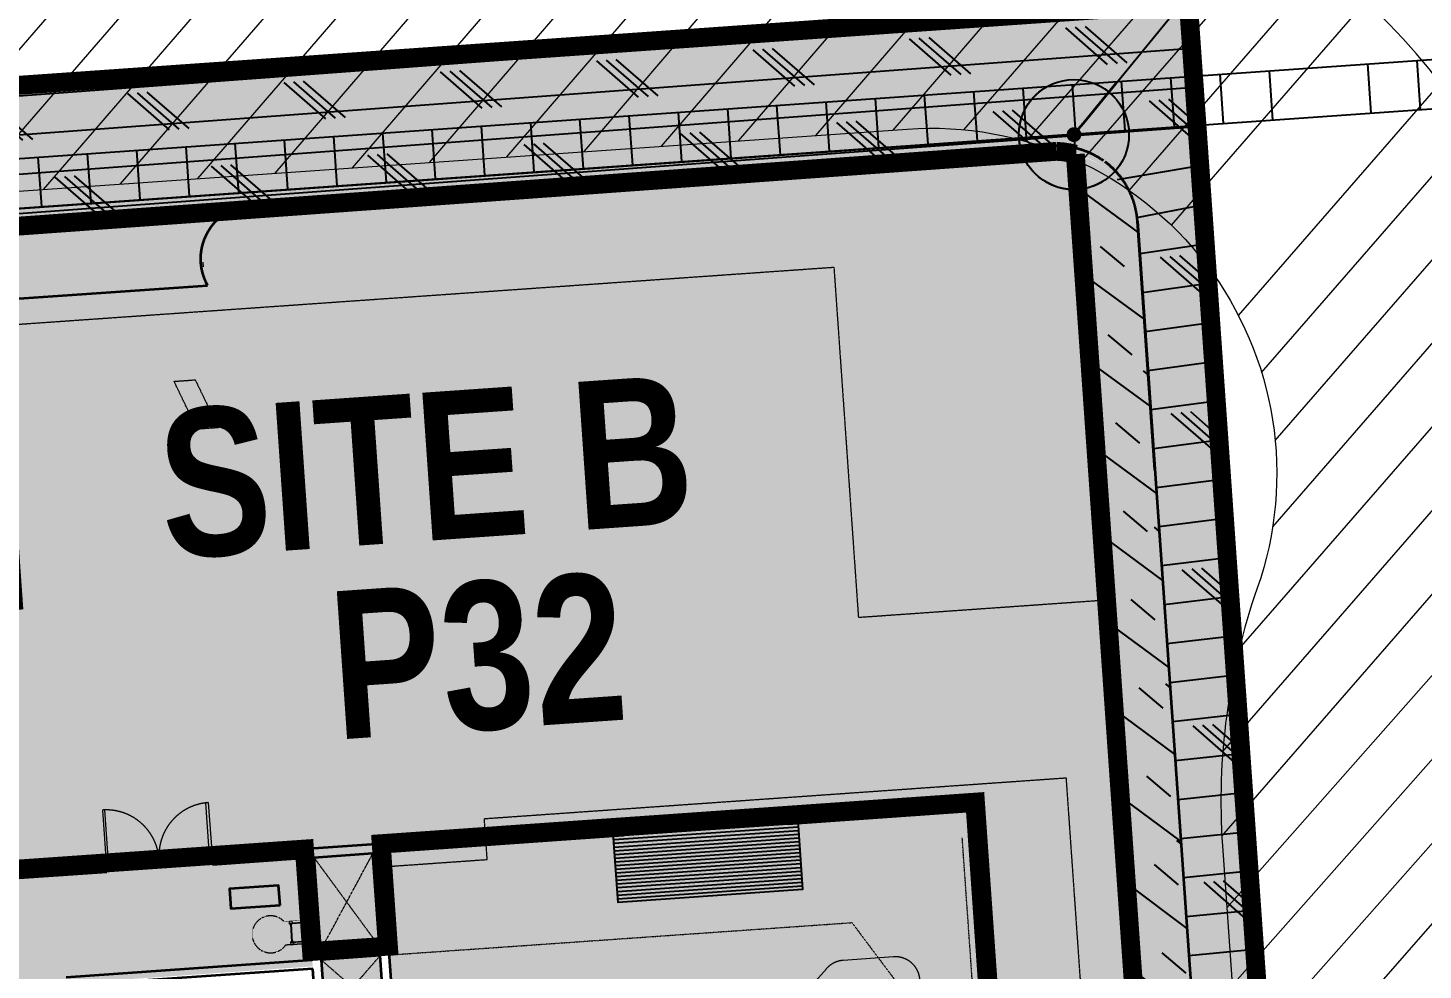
# Model space of a CAD drawing. Header units: millimetres. Extents: x 306 to 836129804, y -168137 to 818603917.
# Drawn here: x 834591682 to 834619946, y 818041644 to 818060734 of the extents above; entities that cross this region are included whole.
import ezdxf
from ezdxf import colors
from ezdxf.entities.mleader import LeaderData, LeaderLine
from ezdxf.math import Vec2, Vec3
from ezdxf.xclip import XClip

# ---------------------------------------------------------------- set-up
doc = ezdxf.new("R2010")
doc.units = ezdxf.units.MM
doc.header["$LTSCALE"] = 3
doc.header["$XCLIPFRAME"] = 0
for name, pattern in [('ACAD_ISO03W100', [30, 12, -18]), ('B0701', [2.34375, 1.5625, -0.78125]), ('B0703', [4.6875, 3.125, -1.5625]), ('Dash 1_100', [2.25, 1.25, -1]), ('Dash 1_16_', [3.175, 1.5875, -1.5875]), ('Dash2', [6, 3, -3]), ('DIVIDE', [1.25, 0.5, -0.25, 0, -0.25, 0, -0.25])]:
    doc.linetypes.add(name, pattern=pattern)
doc.layers.get('Defpoints').update_dxf_attribs({"color": 32})
for name, color, linetype in [('_ANCILIARY', 40, 'Continuous'), ('_ANCILIARY HATCH', 1, 'Continuous'), ('_base', 251, 'Continuous'), ('_DEV LINE', 96, 'DIVIDE'), ('_P32', 251, 'Continuous'), ('_SUBLEASE', 241, 'Continuous'), ('_SUBLEASE LINE', 10, 'DIVIDE'), ('UAJ-90.0BOUN', 251, 'Continuous'), ('UAJ-90.5LAND', 251, 'Continuous')]:
    doc.layers.add(name, color=color, linetype=linetype)
for name, color, linetype, lineweight in [('A-DETL', 251, 'Continuous', 13), ('A-DETL-THIN', 251, 'Continuous', 13), ('A-DOOR', 251, 'Continuous', 5), ('A-FLOR', 251, 'Continuous', 13), ('A-GENM', 251, 'Continuous', 5), ('Eva-New', 1, 'ACAD_ISO03W100', 18), ('Hatch (CARR)', 252, 'Continuous', 35), ('Hatch (LTC&CB)', 252, 'Continuous', 35), ('UAJ-00ANNO-t', 7, 'Continuous', 5), ('UAJ-08META', 251, 'Continuous', 9), ('UAJ-21EXWA', 251, 'Continuous', 35), ('UAJ-21EXWA-z', 251, 'B0703', 9), ('UAJ-22INWA-h', 251, 'Continuous', 9), ('UAJ-23FLOR-y', 251, 'B0701', 9)]:
    doc.layers.add(name, color=color, linetype=linetype, lineweight=lineweight)
doc.layers.get('UAJ-90.5LAND').off()
doc.styles.add('_BOLD', font='arialbd.ttf', dxfattribs={"width": 0.8})
doc.styles.get("Standard").update_dxf_attribs({"font": 'tahoma.ttf'})

# ---------------------------------------------------------------- blocks, each defined once
blk = doc.blocks.new('_Dot')
at = {"color": 0, "linetype": 'ByBlock', "lineweight": -2}
blk.add_line((-0.5, 0), (-1, 0), dxfattribs=at)
at = {"color": 0, "linetype": 'ByBlock', "const_width": 0.5}
blk.add_lwpolyline([(-0.25, 0, 1), (0.25, 0, 1)], format="xyb", close=True, dxfattribs=at)
blk = doc.blocks.new('UNS_LionweldKennedyFlooringLtd_PrmnntlyFixVrtclLddrSym_Ladder - Ladders -19247906-Plan_L000')
at = {"layer": 'A-GENM'}
for p, q in [((-240, 26), (-200, 26)), ((-240, 26), (-240, -25)), ((-200, 26), (-196, 26)), ((-200, 26), (-200, -25)), ((-190, 26), (-195, 26)), ((-195, 26), (-195, -374)), ((-190, 26), (-195, 26)), ((-195, 26), (-195, -374)), ((180, 10), (-180, 10)), ((195, 26), (190, 26)), ((195, 26), (190, 26)), ((195, -374), (195, 26)), ((195, -374), (195, 26)), ((195, 26), (200, 26)), ((200, 26), (240, 26)), ((200, 26), (200, -25)), ((240, 26), (240, -25)), ((-200, -25), (-240, -25)), ((-195, -25), (-200, -25)), ((-190, -379), (-190, -25)), ((-190, -379), (-190, -25)), ((-180, -10), (180, -10)), ((190, -25), (190, -379)), ((190, -25), (190, -379)), ((200, -25), (195, -25)), ((240, -25), (200, -25)), ((-195, -374), (-240, -374)), ((-240, -374), (-240, -379)), ((-195, -374), (-240, -374)), ((-240, -374), (-240, -379)), ((240, -374), (195, -374)), ((240, -374), (195, -374)), ((240, -379), (240, -374)), ((240, -379), (240, -374))]:
    blk.add_line(p, q, dxfattribs=at)
at = {"layer": 'A-GENM', "lineweight": 25}
for p, q in [((-190, -25), (-190, 26)), ((-180, 26), (-190, 26)), ((-180, 26), (-180, -25)), ((180, -25), (180, 26)), ((190, 26), (180, 26)), ((190, 26), (190, -25)), ((-180, -25), (-190, -25)), ((190, -25), (180, -25))]:
    blk.add_line(p, q, dxfattribs=at)
blk = doc.blocks.new('SITE SLAB EDGE')
at = {"layer": 'UAJ-21EXWA'}
for p, q in [((1798, 5240), (10185, 5240)), ((10185, 5240), (10159, 5303))]:
    blk.add_line(p, q, dxfattribs=at)
for points in [[(10159, 5303), (10159, 5306), (10158, 5308), (10157, 5310), (10156, 5312), (10155, 5314), (10155, 5316), (10154, 5318), (10153, 5320), (10152, 5322), (10151, 5324), (10151, 5326), (10150, 5328), (10149, 5330), (10148, 5332), (10148, 5334), (10147, 5336), (10146, 5339), (10145, 5341), (10145, 5343), (10144, 5345), (10143, 5347), (10142, 5349), (10142, 5351), (10141, 5353), (10140, 5355), (10140, 5357), (10139, 5359), (10138, 5361), (10137, 5364), (10137, 5366), (10136, 5368), (10135, 5370), (10135, 5372), (10134, 5374), (10133, 5376), (10133, 5378), (10132, 5380), (10131, 5382), (10131, 5385), (10130, 5387), (10129, 5389), (10129, 5391), (10128, 5393), (10128, 5395), (10127, 5397), (10126, 5399), (10126, 5401), (10125, 5404), (10124, 5406), (10124, 5408), (10123, 5410), (10123, 5412), (10122, 5414), (10121, 5416), (10121, 5418), (10120, 5420), (10120, 5423), (10119, 5425), (10118, 5427), (10118, 5429), (10117, 5431), (10117, 5433), (10116, 5435), (10116, 5437), (10115, 5440), (10115, 5442), (10114, 5444), (10114, 5446), (10113, 5448), (10112, 5450), (10112, 5452), (10111, 5455), (10111, 5457), (10110, 5459), (10110, 5461), (10109, 5463), (10109, 5465), (10108, 5467), (10108, 5470), (10107, 5472), (10107, 5474), (10107, 5476), (10106, 5478), (10106, 5480), (10105, 5482), (10105, 5485), (10104, 5487), (10104, 5489), (10103, 5491), (10103, 5493), (10102, 5495), (10102, 5497), (10102, 5500), (10101, 5502), (10101, 5504), (10100, 5506), (10100, 5508), (10100, 5510), (10099, 5513), (10099, 5515), (10098, 5517), (10098, 5519), (10098, 5521), (10097, 5523), (10097, 5526), (10097, 5528), (10096, 5530), (10096, 5532), (10095, 5534), (10095, 5536), (10095, 5539), (10094, 5541), (10094, 5543), (10094, 5545), (10093, 5547), (10093, 5549), (10093, 5552), (10092, 5554), (10092, 5556), (10092, 5558), (10092, 5560), (10091, 5562), (10091, 5565), (10091, 5567), (10090, 5569), (10090, 5571), (10090, 5573), (10090, 5575), (10089, 5578), (10089, 5580), (10089, 5582), (10088, 5584), (10088, 5586), (10088, 5589), (10088, 5591), (10088, 5593), (10087, 5595), (10087, 5597), (10087, 5599), (10087, 5602), (10086, 5604), (10086, 5606), (10086, 5608), (10086, 5610), (10086, 5613), (10085, 5615), (10085, 5617), (10085, 5619), (10085, 5621), (10085, 5623), (10085, 5626), (10084, 5628), (10084, 5630), (10084, 5632), (10084, 5634), (10084, 5637), (10084, 5639), (10083, 5641), (10083, 5643), (10083, 5645), (10083, 5648), (10083, 5650), (10083, 5652), (10083, 5654), (10083, 5656), (10082, 5659), (10082, 5661), (10082, 5663), (10082, 5665), (10082, 5667), (10082, 5669), (10082, 5672), (10082, 5674), (10082, 5676), (10082, 5678), (10082, 5680), (10082, 5683), (10082, 5685), (10082, 5687), (10082, 5689), (10081, 5691), (10081, 5694), (10081, 5696), (10081, 5698), (10081, 5700), (10081, 5702), (10081, 5705), (10081, 5707), (10081, 5709), (10081, 5711), (10081, 5713), (10081, 5715), (10081, 5718), (10081, 5720), (10081, 5722), (10081, 5724), (10081, 5726), (10082, 5729), (10082, 5731), (10082, 5733), (10082, 5735), (10082, 5737), (10082, 5740), (10082, 5742), (10082, 5744), (10082, 5746), (10082, 5748), (10082, 5751), (10082, 5753), (10082, 5755), (10082, 5757), (10083, 5759), (10083, 5761), (10083, 5764), (10083, 5766), (10083, 5768), (10083, 5770), (10083, 5772), (10083, 5775), (10084, 5777), (10084, 5779), (10084, 5781), (10084, 5783), (10084, 5786), (10084, 5788), (10084, 5790), (10085, 5792), (10085, 5794), (10085, 5796), (10085, 5799), (10085, 5801), (10085, 5803), (10086, 5805), (10086, 5807), (10086, 5810), (10086, 5812), (10086, 5814), (10087, 5816), (10087, 5818), (10087, 5820), (10087, 5823), (10088, 5825), (10088, 5827), (10088, 5829), (10088, 5831), (10089, 5834), (10089, 5836), (10089, 5838), (10089, 5840), (10090, 5842), (10090, 5844), (10090, 5847), (10090, 5849), (10091, 5851), (10091, 5853), (10091, 5855), (10092, 5858), (10092, 5860), (10092, 5862), (10093, 5864), (10093, 5866), (10093, 5868), (10094, 5871), (10094, 5873), (10094, 5875), (10095, 5877), (10095, 5879), (10095, 5881), (10096, 5884), (10096, 5886), (10096, 5888), (10097, 5890), (10097, 5892), (10097, 5894), (10098, 5897), (10098, 5899), (10099, 5901), (10099, 5903), (10099, 5905), (10100, 5907), (10100, 5910), (10101, 5912), (10101, 5914), (10101, 5916), (10102, 5918), (10102, 5920), (10103, 5922), (10103, 5925), (10104, 5927), (10104, 5929), (10104, 5931), (10105, 5933), (10105, 5935), (10106, 5937), (10106, 5940), (10107, 5942), (10107, 5944), (10108, 5946), (10108, 5948), (10109, 5950), (10109, 5953), (10110, 5955), (10110, 5957), (10111, 5959), (10111, 5961), (10112, 5963), (10112, 5965), (10113, 5967), (10113, 5970), (10114, 5972), (10114, 5974), (10115, 5976), (10115, 5978), (10116, 5980), (10116, 5982), (10117, 5985), (10118, 5987), (10118, 5989), (10119, 5991), (10119, 5993), (10120, 5995), (10120, 5997), (10121, 5999), (10122, 6002), (10122, 6004), (10123, 6006), (10123, 6008), (10124, 6010), (10125, 6012), (10125, 6014), (10126, 6016), (10127, 6018), (10127, 6021), (10128, 6023), (10128, 6025), (10129, 6027), (10130, 6029), (10130, 6031), (10131, 6033), (10132, 6035), (10132, 6037), (10133, 6040), (10134, 6042), (10134, 6044), (10135, 6046), (10136, 6048), (10136, 6050), (10137, 6052), (10138, 6054), (10138, 6056), (10139, 6058), (10140, 6060), (10141, 6063), (10141, 6065), (10142, 6067), (10143, 6069), (10144, 6071), (10144, 6073), (10145, 6075), (10146, 6077), (10146, 6079), (10147, 6081), (10148, 6083), (10149, 6085), (10150, 6087), (10150, 6090), (10151, 6092), (10152, 6094), (10153, 6096), (10153, 6098), (10154, 6100), (10155, 6102), (10156, 6104), (10157, 6106), (10157, 6108), (10158, 6110), (10159, 6112), (10160, 6114), (10161, 6116), (10161, 6118), (10162, 6120), (10163, 6122), (10164, 6125), (10165, 6127), (10166, 6129), (10167, 6131), (10167, 6133), (10168, 6135), (10169, 6137), (10170, 6139), (10171, 6141), (10172, 6143), (10173, 6145), (10173, 6147), (10174, 6149), (10175, 6151), (10176, 6153), (10177, 6155), (10178, 6157), (10179, 6159), (10180, 6161), (10181, 6163), (10182, 6165), (10183, 6167), (10183, 6169), (10184, 6171), (10185, 6173), (10186, 6175), (10187, 6177), (10188, 6179), (10189, 6181), (10190, 6183), (10191, 6185), (10192, 6187), (10193, 6189), (10194, 6191), (10195, 6193), (10196, 6195), (10197, 6197), (10198, 6199), (10199, 6201), (10200, 6203), (10201, 6205), (10202, 6207), (10203, 6209), (10204, 6211), (10205, 6213), (10206, 6215), (10207, 6217), (10208, 6219), (10209, 6221), (10210, 6223), (10211, 6225), (10212, 6227), (10213, 6229), (10214, 6231), (10215, 6233), (10216, 6235), (10217, 6236), (10219, 6238), (10220, 6240), (10221, 6242), (10222, 6244), (10223, 6246), (10224, 6248), (10225, 6250), (10226, 6252), (10227, 6254), (10228, 6256), (10229, 6258), (10231, 6260), (10232, 6262), (10233, 6264), (10234, 6265), (10235, 6267), (10236, 6269), (10237, 6271), (10238, 6273), (10240, 6275), (10241, 6277), (10242, 6279), (10243, 6281), (10244, 6283), (10245, 6285), (10247, 6286), (10248, 6288), (10249, 6290), (10250, 6292), (10251, 6294), (10252, 6296), (10254, 6298), (10255, 6300), (10256, 6302), (10257, 6303), (10258, 6305), (10260, 6307), (10261, 6309), (10262, 6311), (10263, 6313), (10264, 6315), (10266, 6317), (10267, 6318), (10268, 6320), (10269, 6322), (10271, 6324), (10272, 6326), (10273, 6328), (10274, 6330), (10276, 6331), (10277, 6333), (10278, 6335), (10279, 6337), (10281, 6339), (10282, 6341), (10283, 6342), (10285, 6344), (10286, 6346), (10287, 6348), (10288, 6350), (10290, 6352), (10291, 6353), (10292, 6355), (10294, 6357), (10295, 6359), (10296, 6361), (10298, 6363), (10299, 6364), (10300, 6366), (10302, 6368), (10303, 6370), (10304, 6372), (10306, 6373), (10307, 6375), (10308, 6377), (10310, 6379), (10311, 6380), (10312, 6382), (10314, 6384), (10315, 6386), (10316, 6388), (10318, 6389), (10319, 6391), (10320, 6393), (10322, 6395), (10323, 6396), (10325, 6398), (10326, 6400), (10327, 6402), (10329, 6403), (10330, 6405), (10332, 6407), (10333, 6409), (10334, 6410), (10336, 6412), (10337, 6414), (10339, 6416), (10340, 6417), (10342, 6419), (10343, 6421), (10344, 6423), (10346, 6424), (10347, 6426), (10349, 6428), (10350, 6429), (10352, 6431), (10353, 6433), (10355, 6435), (10356, 6436), (10358, 6438), (10359, 6440), (10361, 6441), (10362, 6443), (10364, 6445), (10365, 6446), (10367, 6448), (10368, 6450), (10369, 6452), (10371, 6453), (10373, 6455), (10374, 6457), (10376, 6458), (10377, 6460), (10379, 6462), (10380, 6463), (10382, 6465), (10383, 6467), (10385, 6468), (10386, 6470), (10388, 6472), (10389, 6473), (10391, 6475), (10392, 6476), (10394, 6478), (10395, 6480), (10397, 6481), (10399, 6483), (10400, 6485), (10402, 6486), (10403, 6488), (10405, 6489), (10406, 6491), (10408, 6493), (10410, 6494), (10411, 6496), (10413, 6498), (10414, 6499), (10416, 6501), (10418, 6502), (10419, 6504), (10421, 6506), (10422, 6507), (10424, 6509), (10426, 6510), (10427, 6512), (10429, 6513), (10430, 6515), (10432, 6517), (10434, 6518), (10435, 6520), (10437, 6521), (10439, 6523), (10440, 6524), (10442, 6526), (10444, 6527), (10445, 6529), (10447, 6531), (10449, 6532), (10450, 6534), (10452, 6535), (10454, 6537), (10455, 6538), (10457, 6540), (10459, 6541), (10460, 6543), (10462, 6544), (10464, 6546), (10465, 6547), (10467, 6549), (10469, 6550), (10470, 6552), (10472, 6553), (10474, 6555), (10476, 6556), (10477, 6558), (10479, 6559), (10481, 6561), (10482, 6562), (10484, 6564), (10486, 6565), (10488, 6567), (10489, 6568), (10491, 6570), (10493, 6571), (10495, 6573), (10496, 6574), (10498, 6576), (10500, 6577), (10502, 6578), (10503, 6580), (10505, 6581), (10507, 6583), (10509, 6584), (10510, 6586), (10512, 6587), (10514, 6589), (10516, 6590), (10517, 6591), (10519, 6593), (10521, 6594), (10523, 6596), (10525, 6597), (10526, 6598), (10528, 6600), (10530, 6601), (10532, 6603), (10534, 6604), (10535, 6605), (10537, 6607), (10539, 6608), (10541, 6610), (10543, 6611), (10544, 6612), (10546, 6614), (10548, 6615), (10550, 6616), (10552, 6618), (10554, 6619), (10555, 6621), (10557, 6622), (10559, 6623), (10561, 6625), (10563, 6626), (10565, 6627), (10567, 6629), (10568, 6630), (10570, 6631), (10572, 6633), (10574, 6634), (10576, 6635), (10578, 6637), (10580, 6638), (10581, 6639), (10583, 6640), (10585, 6642), (10587, 6643), (10589, 6644), (10591, 6646), (10593, 6647), (10595, 6648), (10597, 6649), (10598, 6651), (10600, 6652), (10602, 6653), (10604, 6655), (10606, 6656), (10608, 6657), (10610, 6658), (10612, 6660), (10614, 6661), (10616, 6662), (10618, 6663), (10619, 6665), (10621, 6666), (10623, 6667), (10625, 6668), (10627, 6670), (10629, 6671), (10631, 6672), (10633, 6673), (10635, 6674), (10637, 6676), (10639, 6677), (10641, 6678), (10643, 6679), (10645, 6680), (10647, 6682), (10649, 6683), (10651, 6684), (10653, 6685), (10655, 6686), (10657, 6688), (10658, 6689), (10660, 6690), (10662, 6691), (10664, 6692), (10666, 6693), (10668, 6695), (10670, 6696), (10672, 6697), (10674, 6698), (10676, 6699), (10678, 6700), (10680, 6701), (10682, 6703), (10684, 6704), (10686, 6705), (10688, 6706), (10690, 6707), (10692, 6708), (10694, 6709), (10696, 6710), (10698, 6711), (10700, 6713), (10702, 6714), (10705, 6715), (10707, 6716), (10709, 6717), (10711, 6718), (10713, 6719), (10715, 6720), (10717, 6721), (10719, 6722), (10721, 6723), (10723, 6724), (10725, 6725), (10727, 6727), (10729, 6728), (10731, 6729), (10733, 6730), (10735, 6731), (10737, 6732), (10739, 6733), (10741, 6734), (10743, 6735), (10745, 6736), (10748, 6737), (10750, 6738), (10752, 6739), (10754, 6740), (10756, 6741), (10758, 6742), (10760, 6743), (10762, 6744), (10764, 6745), (10766, 6746), (10768, 6747), (10770, 6748), (10773, 6749), (10775, 6750), (10777, 6751), (10779, 6752), (10781, 6753), (10783, 6754), (10785, 6755), (10787, 6756), (10789, 6756), (10792, 6757), (10794, 6758), (10796, 6759), (10798, 6760), (10800, 6761), (10802, 6762), (10804, 6763), (10806, 6764), (10808, 6765), (10811, 6766), (10813, 6767), (10815, 6767), (10817, 6768), (10819, 6769), (10821, 6770), (10823, 6771), (10826, 6772), (10828, 6773), (10830, 6774), (10832, 6775), (10834, 6775), (10836, 6776), (10838, 6777), (10841, 6778), (10843, 6779), (10845, 6780), (10847, 6781), (10849, 6781), (10851, 6782), (10854, 6783), (10856, 6784), (10858, 6785), (10860, 6785), (10862, 6786), (10864, 6787), (10867, 6788), (10869, 6789), (10871, 6790), (10873, 6790), (10875, 6791), (10877, 6792), (10880, 6793), (10882, 6793), (10884, 6794), (10886, 6795), (10888, 6796), (10891, 6797), (10893, 6797), (10895, 6798), (10897, 6799), (10899, 6800), (10902, 6800), (10904, 6801), (10906, 6802), (10908, 6803), (10910, 6803), (10913, 6804), (10915, 6805), (10917, 6805), (10919, 6806), (10921, 6807), (10924, 6808), (10926, 6808), (10928, 6809), (10930, 6810), (10932, 6810), (10935, 6811), (10937, 6812), (10939, 6812), (10941, 6813), (10944, 6814), (10946, 6814), (10948, 6815), (10950, 6816), (10952, 6816), (10955, 6817), (10957, 6818), (10959, 6818), (10961, 6819), (10964, 6820), (10966, 6820), (10968, 6821), (10970, 6822), (10973, 6822), (10975, 6823), (10977, 6823), (10979, 6824), (10982, 6825), (10984, 6825), (10986, 6826), (10988, 6826), (10991, 6827), (10993, 6828), (10995, 6828), (10997, 6829), (11000, 6829), (11002, 6830), (11004, 6831), (11006, 6831), (11009, 6832), (11011, 6832), (11013, 6833), (11015, 6833), (11018, 6834), (11020, 6834), (11022, 6835), (11024, 6835), (11027, 6836), (11029, 6837), (11031, 6837), (11034, 6838), (11036, 6838), (11038, 6839), (11040, 6839), (11043, 6840), (11045, 6840), (11047, 6841), (11049, 6841), (11052, 6842), (11054, 6842), (11056, 6843), (11059, 6843), (11061, 6843), (11063, 6844), (11065, 6844), (11068, 6845), (11070, 6845), (11072, 6846), (11075, 6846), (11077, 6847), (11079, 6847), (11081, 6847), (11084, 6848), (11086, 6848), (11088, 6849), (11091, 6849), (11093, 6850), (11095, 6850), (11098, 6850), (11100, 6851), (11102, 6851), (11104, 6852), (11107, 6852), (11109, 6852), (11111, 6853), (11114, 6853), (11116, 6854), (11118, 6854), (11121, 6854), (11123, 6855), (11125, 6855), (11127, 6855), (11130, 6856), (11132, 6856), (11134, 6856), (11137, 6857), (11139, 6857), (11141, 6857), (11144, 6858), (11146, 6858), (11148, 6858), (11151, 6859), (11153, 6859), (11155, 6859), (11158, 6860), (11160, 6860), (11162, 6860), (11164, 6860), (11167, 6861), (11169, 6861), (11171, 6861), (11174, 6861), (11176, 6862), (11178, 6862), (11181, 6862), (11183, 6863), (11185, 6863), (11188, 6863), (11190, 6863), (11192, 6864), (11195, 6864), (11197, 6864), (11199, 6864), (11202, 6864), (11204, 6865), (11206, 6865), (11209, 6865), (11211, 6865), (11213, 6865), (11216, 6866), (11218, 6866), (11220, 6866), (11223, 6866), (11225, 6866), (11227, 6867), (11230, 6867), (11232, 6867), (11234, 6867), (11237, 6867), (11239, 6867), (11241, 6868), (11244, 6868), (11246, 6868), (11248, 6868), (11251, 6868), (11253, 6868), (11255, 6868), (11258, 6869), (11260, 6869), (11262, 6869), (11265, 6869), (11267, 6869), (11269, 6869), (11272, 6869), (11274, 6869), (11276, 6869), (11279, 6869), (11281, 6870), (11283, 6870), (11286, 6870), (11288, 6870), (11290, 6870), (11293, 6870), (11295, 6870), (11297, 6870), (11300, 6870), (11302, 6870), (11304, 6870), (11307, 6870), (11309, 6870), (11311, 6870), (11314, 6870), (11316, 6870), (11318, 6870), (11321, 6870), (11323, 6870), (11325, 6870), (11328, 6870)], [(10097, 5890), (10097, 5893), (10098, 5896), (10098, 5899), (10099, 5902), (10099, 5906), (10100, 5909), (10101, 5912), (10101, 5915), (10102, 5918), (10102, 5921), (10103, 5925), (10104, 5928), (10104, 5931), (10105, 5934), (10106, 5937), (10106, 5940), (10107, 5944), (10108, 5947), (10109, 5950), (10109, 5953), (10110, 5956), (10111, 5959), (10111, 5962), (10112, 5966), (10113, 5969), (10114, 5972), (10115, 5975), (10115, 5978), (10116, 5981), (10117, 5984), (10118, 5988), (10119, 5991), (10119, 5994), (10120, 5997), (10121, 6000), (10122, 6003), (10123, 6006), (10124, 6009), (10125, 6012), (10126, 6016), (10127, 6019), (10127, 6022), (10128, 6025), (10129, 6028), (10130, 6031), (10131, 6034), (10132, 6037), (10133, 6040), (10134, 6043), (10135, 6046), (10136, 6050), (10137, 6053), (10138, 6056), (10139, 6059), (10140, 6062), (10141, 6065), (10142, 6068), (10144, 6071), (10145, 6074), (10146, 6077), (10147, 6080), (10148, 6083), (10149, 6086), (10150, 6089), (10151, 6092), (10152, 6095), (10154, 6098), (10155, 6101), (10156, 6104), (10157, 6107), (10158, 6110), (10160, 6114), (10161, 6117), (10162, 6120), (10163, 6123), (10164, 6126), (10166, 6129), (10167, 6132), (10168, 6135), (10169, 6138), (10171, 6141), (10172, 6143), (10173, 6146), (10175, 6149), (10176, 6152), (10177, 6155), (10179, 6158), (10180, 6161), (10181, 6164), (10183, 6167), (10184, 6170), (10185, 6173), (10187, 6176), (10188, 6179), (10190, 6182), (10191, 6185), (10192, 6188), (10194, 6191), (10195, 6194), (10197, 6197), (10198, 6200), (10200, 6202), (10201, 6205), (10203, 6208), (10204, 6211), (10206, 6214), (10207, 6217), (10209, 6220), (10210, 6223), (10212, 6226), (10213, 6228), (10215, 6231), (10216, 6234), (10218, 6237), (10219, 6240), (10221, 6243), (10223, 6246), (10224, 6249), (10226, 6251), (10227, 6254), (10229, 6257), (10231, 6260), (10232, 6263), (10234, 6266), (10236, 6268), (10237, 6271), (10239, 6274), (10241, 6277), (10242, 6280), (10244, 6282), (10246, 6285), (10247, 6288), (10249, 6291), (10251, 6294), (10253, 6296), (10254, 6299), (10256, 6302), (10258, 6305), (10260, 6307), (10261, 6310), (10263, 6313), (10265, 6316), (10267, 6318), (10269, 6321), (10270, 6324), (10272, 6327), (10274, 6329), (10276, 6332), (10278, 6335), (10280, 6337), (10282, 6340), (10283, 6343), (10285, 6345), (10287, 6348), (10289, 6351), (10291, 6353), (10293, 6356), (10295, 6359), (10297, 6361), (10299, 6364), (10301, 6367), (10303, 6369), (10305, 6372), (10307, 6375), (10309, 6377), (10311, 6380), (10313, 6383), (10315, 6385), (10317, 6388), (10319, 6390), (10321, 6393), (10323, 6396), (10325, 6398), (10327, 6401), (10329, 6403), (10331, 6406), (10333, 6408), (10335, 6411), (10337, 6414), (10339, 6416), (10341, 6419), (10343, 6421), (10345, 6424), (10348, 6426), (10350, 6429), (10352, 6431), (10354, 6434), (10356, 6436), (10358, 6439), (10361, 6441), (10363, 6444), (10365, 6446), (10367, 6449), (10369, 6451), (10371, 6454), (10374, 6456), (10376, 6459), (10378, 6461), (10380, 6464), (10383, 6466), (10385, 6468), (10387, 6471), (10389, 6473), (10392, 6476), (10394, 6478), (10396, 6480), (10399, 6483), (10401, 6485), (10403, 6488), (10405, 6490), (10408, 6492), (10410, 6495), (10412, 6497), (10415, 6499), (10417, 6502), (10419, 6504), (10422, 6507), (10424, 6509), (10427, 6511), (10429, 6513), (10431, 6516), (10434, 6518), (10436, 6520), (10439, 6523), (10441, 6525), (10443, 6527), (10446, 6530), (10448, 6532), (10451, 6534), (10453, 6536), (10456, 6539), (10458, 6541), (10461, 6543), (10463, 6545), (10465, 6548), (10468, 6550), (10470, 6552), (10473, 6554), (10475, 6556), (10478, 6559), (10480, 6561), (10483, 6563), (10486, 6565), (10488, 6567), (10491, 6569), (10493, 6572), (10496, 6574), (10498, 6576), (10501, 6578), (10503, 6580), (10506, 6582), (10509, 6584), (10511, 6586), (10514, 6589), (10516, 6591), (10519, 6593), (10522, 6595), (10524, 6597), (10527, 6599), (10530, 6601), (10532, 6603), (10535, 6605), (10538, 6607), (10540, 6609), (10543, 6611), (10546, 6613), (10548, 6615), (10551, 6617), (10554, 6619), (10556, 6621), (10559, 6623), (10562, 6625), (10564, 6627), (10567, 6629), (10570, 6631), (10573, 6633), (10575, 6635), (10578, 6637), (10581, 6639), (10584, 6641), (10586, 6643), (10589, 6644), (10592, 6646), (10595, 6648), (10598, 6650), (10600, 6652), (10603, 6654), (10606, 6656), (10609, 6658), (10612, 6659), (10614, 6661), (10617, 6663), (10620, 6665), (10623, 6667), (10626, 6669), (10629, 6670), (10631, 6672), (10634, 6674), (10637, 6676), (10640, 6678), (10643, 6679), (10646, 6681), (10649, 6683), (10651, 6685), (10654, 6686), (10657, 6688), (10660, 6690), (10663, 6691), (10666, 6693), (10669, 6695), (10672, 6697), (10675, 6698), (10678, 6700), (10681, 6702), (10684, 6703), (10687, 6705), (10689, 6707), (10692, 6708), (10695, 6710), (10698, 6711), (10701, 6713), (10704, 6715), (10707, 6716), (10710, 6718), (10713, 6719), (10716, 6721), (10719, 6723), (10722, 6724), (10725, 6726), (10728, 6727), (10731, 6729), (10734, 6730), (10737, 6732), (10740, 6733), (10743, 6735), (10746, 6736), (10749, 6738), (10753, 6739), (10756, 6741), (10759, 6742), (10762, 6744), (10765, 6745), (10768, 6747), (10771, 6748), (10774, 6749), (10777, 6751), (10780, 6752), (10783, 6754), (10786, 6755), (10789, 6756), (10793, 6758), (10796, 6759), (10799, 6761), (10802, 6762), (10805, 6763), (10808, 6765), (10811, 6766), (10814, 6767), (10817, 6769), (10821, 6770), (10824, 6771), (10827, 6772), (10830, 6774), (10833, 6775), (10836, 6776), (10840, 6778), (10843, 6779), (10846, 6780), (10849, 6781), (10852, 6783), (10855, 6784), (10859, 6785), (10862, 6786), (10865, 6787), (10868, 6789), (10871, 6790), (10875, 6791), (10878, 6792), (10881, 6793), (10884, 6794), (10887, 6795), (10891, 6797), (10894, 6798), (10897, 6799), (10900, 6800), (10903, 6801), (10907, 6802), (10910, 6803), (10913, 6804), (10916, 6805), (10920, 6806), (10923, 6807), (10926, 6808), (10929, 6809), (10933, 6811), (10936, 6812), (10939, 6813), (10942, 6814), (10946, 6814), (10949, 6815), (10952, 6816), (10956, 6817), (10959, 6818), (10962, 6819), (10965, 6820), (10969, 6821), (10972, 6822), (10975, 6823), (10979, 6824), (10982, 6825), (10985, 6826), (10989, 6827), (10992, 6827), (10995, 6828), (10998, 6829), (11002, 6830), (11005, 6831), (11008, 6832), (11012, 6832), (11015, 6833), (11018, 6834), (11022, 6835), (11025, 6836), (11028, 6836), (11032, 6837), (11035, 6838), (11038, 6839), (11042, 6839), (11045, 6840), (11048, 6841), (11052, 6842), (11055, 6842), (11058, 6843), (11062, 6844), (11065, 6844), (11069, 6845), (11072, 6846), (11075, 6846), (11079, 6847), (11082, 6848), (11085, 6848), (11089, 6849), (11092, 6849), (11095, 6850), (11099, 6851), (11102, 6851), (11106, 6852), (11109, 6852), (11112, 6853), (11116, 6853), (11119, 6854), (11123, 6855), (11126, 6855), (11129, 6856), (11133, 6856), (11136, 6857), (11139, 6857), (11143, 6858), (11146, 6858), (11150, 6858), (11153, 6859), (11156, 6859), (11160, 6860), (11163, 6860), (11167, 6861), (11170, 6861), (11174, 6861), (11177, 6862), (11180, 6862), (11184, 6863), (11187, 6863), (11191, 6863), (11194, 6864), (11197, 6864), (11201, 6864), (11204, 6865), (11208, 6865), (11211, 6865), (11214, 6866), (11218, 6866), (11221, 6866), (11225, 6866), (11228, 6867), (11232, 6867), (11235, 6867), (11238, 6867), (11242, 6868), (11245, 6868), (11249, 6868), (11252, 6868), (11256, 6868), (11259, 6869), (11262, 6869), (11266, 6869), (11269, 6869), (11273, 6869), (11276, 6869), (11280, 6870), (11283, 6870), (11286, 6870), (11290, 6870), (11293, 6870), (11297, 6870), (11300, 6870), (11304, 6870), (11307, 6870), (11311, 6870), (11314, 6870), (11317, 6870), (11321, 6870), (11324, 6870), (11328, 6870)], [(12504, 6870), (12373, 6870), (12242, 6870), (12112, 6870), (11981, 6870), (11850, 6870), (11720, 6870), (11589, 6870), (11458, 6870), (11328, 6870)], [(29067, 5220), (29067, -64654)]]:
    blk.add_lwpolyline(points, dxfattribs=at)
for points in [[(11505, 6870), (27417, 6870, -0.172648), (28460, 6499)], [(29067, 172), (29067, 5220, 0.21772), (28497, 6468)]]:
    blk.add_lwpolyline(points, format="xyb", dxfattribs=at)
blk = doc.blocks.new('3A35X-MAGP-P-LD-00-0')
at = {"layer": '_base', "ltscale": 0.5}
for p, q in [((834580919, 818057341, 0), (834625072, 818060443, 0)), ((834503975, 818050933, 0), (834625141, 818059445, 0))]:
    blk.add_line(p, q, dxfattribs=at)
at = {"layer": '_base', "ltscale": 0.5, "elevation": 0}
for points in [[(834618820, 818060004), (834618890, 818059006)], [(834619817, 818060074), (834619887, 818059076)], [(834613832, 818059653), (834613902, 818058656)], [(834614830, 818059723), (834614900, 818058726)], [(834615827, 818059794), (834615897, 818058796)], [(834616825, 818059864), (834616895, 818058866)], [(834609842, 818059373), (834609912, 818058375)], [(834610840, 818059443), (834610909, 818058446)], [(834611837, 818059513), (834611907, 818058516)], [(834612835, 818059583), (834612904, 818058586)], [(834605852, 818059093), (834605922, 818058095)], [(834606849, 818059163), (834606919, 818058165)], [(834607847, 818059233), (834607917, 818058235)], [(834608844, 818059303), (834608914, 818058305)], [(834601862, 818058812), (834601931, 818057815)], [(834602859, 818058882), (834602929, 818057885)], [(834603857, 818058953), (834603927, 818057955)], [(834604854, 818059023), (834604924, 818058025)], [(834597872, 818058532), (834597941, 818057535)], [(834598869, 818058602), (834598939, 818057605)], [(834599867, 818058672), (834599936, 818057675)], [(834600864, 818058742), (834600934, 818057745)], [(834593881, 818058252), (834593951, 818057254)], [(834594879, 818058322), (834594949, 818057324)], [(834595876, 818058392), (834595946, 818057394)], [(834596874, 818058462), (834596944, 818057464)], [(834591886, 818058112), (834591956, 818057114)], [(834592884, 818058182), (834592954, 818057184)]]:
    blk.add_lwpolyline(points, dxfattribs=at)
blk = doc.blocks.new('coordination')
at = {"layer": 'Defpoints'}
blk.add_circle((835146691, 818008509), 1115, dxfattribs=at)
ml = blk.add_multileader_mtext('Standard', dxfattribs=at)
ml.set_content('834612.872\\P818058.572', color=256)
ml.set_leader_properties()
ml.set_arrow_properties(name='DOT')
ml.build(insert=Vec2(0, 0))
ml.multileader.update_dxf_attribs({"text_right_attachment_type": 6, "dogleg_length": 0.36, "arrow_head_size": 300, "scale": 100})
ctx = ml.context
ctx.base_point, ctx.scale, ctx.char_height, ctx.arrow_head_size, ctx.landing_gap_size, ctx.plane_origin = Vec3(835151888, 818012923, 0), 100, 400, 300, 200, Vec3(835162638, 818012184, 0)
ctx.right_attachment = 6
notes = []
notes.append((ctx, [(1, (1, 1, 0), (835150306, 818012923, 0), (1, 0), 1582, [(0, [(835146691, 818008509, 0)], 0, [])])]))
ctx.mtext.insert, ctx.mtext.flow_direction = Vec3(835152088, 818013127, 0), 5
for ctx, leaders in notes:
    for number, flags, end, landing, length, lines in leaders:
        leader = LeaderData()
        leader.index, (leader.has_last_leader_line, leader.has_dogleg_vector, leader.attachment_direction) = number, flags
        leader.last_leader_point, leader.dogleg_vector, leader.dogleg_length = Vec3(end), Vec3(landing), length
        for number, points, colour, breaks in lines:
            line = LeaderLine()
            line.index, line.vertices, line.color, line.breaks = number, Vec3.list(points), colors.encode_raw_color(colour), breaks
            leader.lines.append(line)
        ctx.leaders.append(leader)
blk = doc.blocks.new('p32 uns')
at = {"layer": 'UAJ-22INWA-h'}
h = blk.add_hatch(dxfattribs=at)
h.set_pattern_fill('ANSI31', color=256, scale=20, angle=4)
h.set_pattern_definition([(49, (1103434.01, -220011.18), (-47.9240583, 41.6597483), [])])
h.paths.add_polyline_path([(475220, -266859), (480112, -266517), (480124, -266696), (475233, -267038)])
at = {"layer": '_P32'}
for p, q in [((479919, -266627), (483655, -266366)), ((479924, -266702), (483661, -266440)), ((479929, -266777), (483666, -266515)), ((483462, -266463), (483449, -266283)), ((479935, -266851), (483671, -266590)), ((479940, -266926), (483676, -266665)), ((479945, -267001), (483682, -266740)), ((479950, -267076), (483687, -266815)), ((479956, -267151), (483692, -266889)), ((479961, -267225), (483697, -266964)), ((479966, -267300), (483702, -267039)), ((479971, -267375), (483708, -267114)), ((479976, -267450), (483713, -267189)), ((479982, -267525), (483718, -267263)), ((479987, -267600), (483723, -267338)), ((479992, -267674), (483729, -267413)), ((479997, -267749), (483734, -267488)), ((480003, -267824), (483739, -267563)), ((480008, -267899), (483744, -267638)), ((480013, -267974), (483750, -267712))]:
    blk.add_line(p, q, dxfattribs=at)
blk.add_lwpolyline([(479914, -266552), (483650, -266291), (483755, -267787), (480018, -268048)], close=True, dxfattribs=at)
at = {"layer": 'A-DETL', "linetype": 'Dash 1_16_'}
for p, q in [((487594, -275371), (486990, -266737)), ((475378, -269113), (475269, -267557)), ((475378, -269113), (484755, -268458)), ((484755, -268458), (486132, -270294))]:
    blk.add_line(p, q, dxfattribs=at)
at = {"layer": 'A-DETL', "linetype": 'Dash 1_100', "lineweight": 18}
for p, q in [((473245, -268436), (473764, -268399)), ((473798, -268878), (473279, -268914))]:
    blk.add_line(p, q, dxfattribs=at)
blk.add_arc((472979, -268695), 375, 44.0015, 324.9067, dxfattribs=at)
at = {"layer": 'A-DETL-THIN'}
for p, q in [((485598, -269150), (484579, -269222)), ((484237, -269392), (484023, -269638))]:
    blk.add_line(p, q, dxfattribs=at)
for centre, start, end in [((484614, -269721), 94, 139), ((485633, -269649), 4, 94)]:
    blk.add_arc(centre, 500, start, end, dxfattribs=at)
at = {"layer": 'A-DOOR'}
for points in [[(469647, -267249), (469697, -267245), (469622, -266173), (469572, -266176)], [(471792, -267099), (471742, -267102), (471667, -266030), (471717, -266026)]]:
    blk.add_lwpolyline(points, close=True, dxfattribs=at)
for centre, start, end in [((469647, -267249), 4.0001, 94), ((471792, -267099), 94, 183.9999)]:
    blk.add_arc(centre, 1075, start, end, dxfattribs=at)
at = {"layer": 'A-FLOR', "lineweight": 5}
blk.add_line((473822, -269393), (473893, -270420), dxfattribs=at)
at = {"layer": 'UAJ-21EXWA'}
for p, q in [((483449, -266283), (487078, -266030)), ((487090, -266209), (483462, -266463)), ((487257, -266017), (487078, -266030)), ((487090, -266209), (488605, -287870)), ((488785, -287857), (487257, -266017)), ((475220, -266859), (471792, -267099)), ((473856, -267135), (475053, -267051)), ((475186, -268946), (475053, -267051)), ((475220, -266859), (475462, -270310)), ((469647, -267249), (466073, -267498)), ((469659, -267428), (469647, -267249)), ((471804, -267278), (471792, -267099)), ((471804, -267278), (473677, -267147)), ((473821, -269212), (473677, -267147)), ((473856, -267135), (473989, -269030)), ((466134, -267675), (469659, -267428)), ((473989, -269030), (475186, -268946)), ((468838, -269561), (473821, -269212)), ((475198, -269126), (474001, -269210)), ((474001, -269210), (474085, -270407)), ((475282, -270323), (475198, -269126)), ((473834, -269392), (468925, -269735)), ((473905, -270419), (473834, -269392))]:
    blk.add_line(p, q, dxfattribs=at)
for points in [[(475220, -266859), (480112, -266517), (480124, -266696), (475233, -267038)], [(473170, -268105), (473142, -267706), (472145, -267776), (472173, -268175)]]:
    blk.add_lwpolyline(points, close=True, dxfattribs=at)
at = {"layer": 'UAJ-21EXWA-z'}
for points in [[(460999, -260684), (462209, -260599), (463050, -256672), (484390, -255178), (484886, -262272), (489864, -261922), (492873, -304949), (488433, -315295), (462896, -317081), (460776, -286763), (462017, -283228), (460872, -266851), (461293, -264883), (460999, -260684)], [(471023, -257491), (471452, -257461), (471920, -258431), (471490, -258461), (471023, -257491)], [(474600, -310530), (467837, -308669), (467338, -308704), (467129, -305718), (466624, -305753), (463992, -268115), (465294, -268024), (466073, -267498), (475220, -266859), (475253, -267327), (477367, -267179), (477309, -266351), (489092, -265524), (491575, -301025)]]:
    blk.add_lwpolyline(points, dxfattribs=at)
at = {"layer": 'UAJ-23FLOR-y'}
for p, q in [((473989, -269030), (475053, -267051)), ((475186, -268946), (473856, -267135)), ((474001, -269210), (475282, -270323)), ((475198, -269126), (474085, -270407))]:
    blk.add_line(p, q, dxfattribs=at)
at = {"layer": 'UAJ-90.0BOUN'}
blk.add_lwpolyline([(458552, -254647), (462043, -254402), (489253, -252492), (493625, -314979), (466414, -316882), (462922, -317127), (458552, -254647)], dxfattribs=at)
blk.add_blockref('coordination', (-834657438, -818261001))
at = {"linetype": 'Dash2', "lineweight": 13, "rotation": 4.000000000000001}
blk.add_blockref('SITE SLAB EDGE', (461908, -261484), dxfattribs=at)
at = {"layer": 'A-GENM', "lineweight": 25, "rotation": 93.99999999999999}
blk.add_blockref('UNS_LionweldKennedyFlooringLtd_PrmnntlyFixVrtclLddrSym_Ladder - Ladders -19247906-Plan_L000', (473403, -268665), dxfattribs=at)
blk = doc.blocks.new('GBP-P32-L00')
blk.add_blockref('coordination', (-533818, 50063))
at = {"layer": 'UAJ-90.5LAND'}
blk.add_blockref('p32 uns', (834123620, 818311064), dxfattribs=at)

msp = doc.modelspace()

# ---------------------------------------------------------------- hatches: boundary and pattern name
at = {"layer": '_ANCILIARY'}
h = msp.add_hatch(color=256, dxfattribs=at)
h.dxf.hatch_style = 1
edge = h.paths.add_edge_path(flags=16)
edge.add_line((834589698, 818000196), (834585687, 818056299))
edge.add_line((834585687, 818056299), (834612519, 818058233))
edge.add_arc((834612485, 818056535), 1698, 9.5027, 88.8508, ccw=False)
edge.add_line((834614160, 818056815), (834618401, 817996165))
edge.add_line((834618401, 817996165), (834594769, 817994584))
edge.add_line((834594769, 817994584), (834594328, 817995205))
edge.add_line((834594328, 817995205), (834589698, 818000196))
edge = h.paths.add_edge_path()
edge.add_line((834619910, 817993769), (834615192, 818061235))
edge.add_arc((834615187, 818061235), 5, 4.0003, 94.0141)
edge.add_line((834615186, 818061240), (834582995, 818058981))
edge.add_line((834582995, 818058981), (834582980, 818058974))
edge.add_line((834582980, 818058974), (834587436, 817995537))
edge.add_line((834587436, 817995537), (834589273, 817995667))
edge.add_line((834589273, 817995667), (834590439, 817991709))
edge.add_line((834590439, 817991709), (834619905, 817993763))
edge.add_arc((834619905, 817993768), 5, 273.9984, 364.0003)
h = msp.add_hatch(color=256, dxfattribs=at)
h.dxf.hatch_style = 1
edge = h.paths.add_edge_path()
edge.add_line((834612865, 818058173), (834617245, 817996085))
edge.add_line((834617245, 817996085), (834618402, 817996150))
edge.add_line((834618402, 817996150), (834614155, 818056747))
edge.add_arc((834612542, 818056584), 1622, 5.7755, 78.4919)
at = {"layer": '_ANCILIARY HATCH'}
h = msp.add_hatch(dxfattribs=at)
h.set_pattern_fill('CORK', color=256, scale=250, angle=3.9989)
h.set_pattern_definition([(3.99890835, (0, 0), (-55.35411464, 791.8175197), []), (138.99890835, (423.6, -368.2), (-1472.9274463, -1694.3440005), [1122.5325, -1122.5325]), (138.99890835, (621.5, -354.4), (-1472.9274463, -1694.3440005), [1122.5325, -1122.5325]), (138.99890835, (819.5, -340.6), (-1472.9274463, -1694.3440005), [1122.5325, -1122.5325])])
edge = h.paths.add_edge_path(flags=16)
edge.add_line((834589618, 818000119), (834585687, 818056299))
edge.add_line((834585687, 818056299), (834612519, 818058233))
edge.add_arc((834612494, 818056546), 1687, 9.1879, 89.1656, ccw=False)
edge.add_line((834614160, 818056815), (834618401, 817996165))
edge.add_line((834618401, 817996165), (834594689, 817994508))
edge.add_line((834594689, 817994508), (834589618, 818000119))
edge = h.paths.add_edge_path()
edge.add_line((834619910, 817993769), (834615192, 818061235))
edge.add_arc((834615187, 818061235), 5, 4.0003, 94.0141)
edge.add_line((834615186, 818061240), (834582996, 818058975))
edge.add_line((834582996, 818058975), (834587436, 817995537))
edge.add_line((834587436, 817995537), (834589273, 817995667))
edge.add_line((834589273, 817995667), (834590439, 817991709))
edge.add_line((834590439, 817991709), (834619905, 817993763))
edge.add_arc((834619905, 817993768), 5, 273.9984, 364.0003)
h = msp.add_hatch(dxfattribs=at)
h.set_pattern_fill('TRANS', color=256, scale=200, angle=140)
edge = h.paths.add_edge_path()
edge.add_line((834612901, 818058171), (834617245, 817996085))
edge.add_line((834617245, 817996085), (834618401, 817996164))
edge.add_line((834618401, 817996164), (834614165, 818056747))
edge.add_arc((834612410, 818056462), 1778, 9.2344, 73.9592)
at = {"layer": '_SUBLEASE'}
h = msp.add_hatch(color=256, dxfattribs=at)
h.dxf.hatch_style = 1
h.paths.add_polyline_path([(834589693, 818043566), (834597284, 818044097), (834597429, 818042022), (834598985, 818042131), (834598840, 818044206), (834610877, 818045047), (834612740, 818018402), (834612538, 818018388), (834613248, 818008554), (834612849, 818008526), (834613469, 817999668), (834612903, 817998947), (834605437, 817998425), (834591457, 818002395), (834590958, 818002360), (834588285, 818040610), (834588683, 818040638), (834588533, 818042783)], flags=16)
edge = h.paths.add_edge_path()
edge.add_line((834612519, 818058233), (834585687, 818056299))
edge.add_line((834585687, 818056299), (834585852, 818053900))
edge.add_line((834585852, 818053900), (834587596, 818054022))
edge.add_line((834587596, 818054022), (834587784, 818051304))
edge.add_line((834587784, 818051304), (834588882, 818050417))
edge.add_line((834588882, 818050417), (834591284, 818050587))
edge.add_line((834591284, 818050587), (834591386, 818049130))
edge.add_line((834591386, 818049130), (834586217, 818048767))
edge.add_line((834586217, 818048767), (834589618, 818000119))
edge.add_line((834589618, 818000119), (834594328, 817995205))
edge.add_arc((834593644, 817994410), 1049, 4.359, 49.3183, ccw=False)
edge.add_line((834594690, 817994489), (834617241, 817996069))
edge.add_line((834617241, 817996069), (834612865, 818058187))
edge.add_arc((834612384, 818055899), 2338, 78.1255, 86.6981)
at = {"layer": 'Eva-New', "linetype": 'Continuous', "ltscale": 0.01}
h = msp.add_hatch(dxfattribs=at)
h.set_pattern_fill('ANSI31', color=8, scale=350, angle=4)
edge = h.paths.add_edge_path()
edge.add_arc((834611514, 818068145), 14100, 55.19, 154.5596)
edge.add_line((834598781, 818074202), (834595240, 818066761))
edge.add_arc((834589822, 818069339), 6000, 273.9989, 334.5547, ccw=False)
edge.add_line((834590241, 818063354), (834585555, 818063026))
edge.add_arc((834584990, 818071107), 8100, 264.22, 273.9989, ccw=False)
edge.add_line((834584174, 818063048), (834580416, 818063428))
edge.add_arc((834579107, 818050494), 13000, 84.22, 93.9908)
edge.add_line((834578202, 818063463), (834574222, 818063185))
edge.add_arc((834573731, 818070171), 7003, 184.5183, 274.0161, ccw=False)
edge.add_arc((834553791, 818068593), 13000, 4.5275, 25.1652)
edge.add_line((834565557, 818074121), (834563376, 818078764))
edge.add_arc((834569693, 818081779), 7000, 186.262, 205.5162, ccw=False)
edge.add_line((834562735, 818081016), (834561851, 818093823))
edge.add_arc((834568796, 818094577), 6985, 103.7934, 186.1996, ccw=False)
edge.add_line((834567130, 818101361), (834607739, 818104324))
edge.add_arc((834606780, 818117304), 13016, 274.2238, 392.8596)
edge.add_arc((834623587, 818128174), 7000, 183.9989, 212.9539, ccw=False)
edge.add_line((834616604, 818127686), (834614554, 818157541))
edge.add_line((834614554, 818157541), (834608569, 818157123))
edge.add_line((834608569, 818157123), (834610619, 818127267))
edge.add_arc((834623587, 818128174), 13000, 183.9989, 212.8579)
edge.add_arc((834606785, 818117302), 7013, -85.8705, 32.9949, ccw=False)
edge.add_line((834607290, 818110307), (834542916, 818105773))
edge.add_line((834542916, 818105773), (834543332, 818099785))
edge.add_line((834543332, 818099785), (834548340, 818100140))
edge.add_arc((834548850, 818093136), 7023, 1.9179, 94.1619, ccw=False)
edge.add_line((834555868, 818093371), (834556823, 818079615))
edge.add_arc((834565030, 818080334), 8239, 185.0093, 211.2768)
edge.add_line((834557989, 818076056), (834560015, 818071843))
edge.add_arc((834553705, 818068780), 7014, -83.412, 25.8919, ccw=False)
edge.add_line((834554510, 818061813), (834511331, 818058806))
edge.add_arc((834510845, 818065789), 7000, 141.8799, 273.9829, ccw=False)
edge.add_arc((834495100, 818078141), 13011, 321.8893, 363.9966)
edge.add_line((834508080, 818079048), (834507303, 818090245))
edge.add_arc((834514286, 818090733), 7000, 94.2178, 183.9989, ccw=False)
edge.add_line((834513771, 818097714), (834514324, 818097755))
edge.add_line((834514324, 818097755), (834515094, 818097812))
edge.add_arc((834515889, 818090839), 7018, 4.3912, 96.5007, ccw=False)
edge.add_line((834522886, 818091376), (834523318, 818085091))
edge.add_line((834523318, 818085091), (834529307, 818085510))
edge.add_line((834529307, 818085510), (834528871, 818091758))
edge.add_arc((834535854, 818092246), 7000, 93.9989, 183.9989, ccw=False)
edge.add_line((834535365, 818099229), (834540640, 818099597))
edge.add_line((834540640, 818099597), (834540221, 818105616))
edge.add_line((834540221, 818105616), (834513376, 818103739))
edge.add_arc((834514284, 818090770), 13000, 94.0059, 183.9911)
edge.add_line((834501316, 818089866), (834502094, 818078619))
edge.add_arc((834495111, 818078135), 7000, -66.1386, 3.9582, ccw=False)
edge.add_arc((834495111, 818078135), 7000, 273.9987, 293.8614, ccw=False)
edge.add_line((834495599, 818071153), (834484038, 818070344))
edge.add_arc((834484945, 818057376), 13000, 3.9987, 93.9987, ccw=False)
edge.add_line((834497913, 818058283), (834498851, 818044866))
edge.add_arc((834505833, 818045382), 7001, 153.5176, 184.2267, ccw=False)
edge.add_arc((834505832, 818045382), 7000, 93.9908, 153.5167, ccw=False)
edge.add_line((834505345, 818052365), (834578108, 818057442))
edge.add_arc((834579013, 818044473), 13000, 84.22, 93.9908, ccw=False)
edge.add_line((834580322, 818057407), (834583663, 818057069))
edge.add_arc((834584973, 818070003), 13000, 264.22, 273.9989)
edge.add_line((834585879, 818057034), (834609494, 818058685))
edge.add_arc((834609982, 818051702), 7000, -19.3649, 93.9989, ccw=False)
edge.add_arc((834628850, 818045070), 13000, 160.6351, 183.9989)
edge.add_line((834615882, 818044164), (834619634, 817990488))
edge.add_arc((834610656, 817989861), 9000, -86.0119, 3.9989, ccw=False)
edge.add_line((834611282, 817980882), (834602812, 817980292))
edge.add_line((834602812, 817980292), (834603231, 817974307))
edge.add_line((834603231, 817974307), (834611718, 817974898))
edge.add_arc((834612344, 817965920), 9000, 3.8735, 93.9881, ccw=False)
edge.add_line((834621323, 817966528), (834621688, 817961113))
edge.add_line((834621688, 817961113), (834627673, 817961530))
edge.add_line((834627673, 817961530), (834621868, 818044577))
edge.add_arc((834628851, 818045065), 7000, 160.6272, 183.9989, ccw=False)
edge.add_arc((834609981, 818051700), 13002, 340.6272, 454.0111)
edge.add_line((834609071, 818064670), (834607457, 818064557))
edge.add_arc((834607170, 818068551), 4004, 155.6211, 274.0986, ccw=False)
edge.add_line((834603524, 818070204), (834604196, 818071618))
edge.add_arc((834611514, 818068145), 8100, 54.1404, 154.6108, ccw=False)
edge.add_arc((834623874, 818085246), 13000, 234.1404, 234.1632)
edge.add_line((834616263, 818074707), (834619563, 818079722))
at = {"layer": 'Hatch (LTC&CB)', "transparency": 33554687}
h = msp.add_hatch(color=256, dxfattribs=at)
h.dxf.hatch_style = 1
h.paths.add_polyline_path([(834610877, 818045047), (834598840, 818044206), (834599505, 818034694), (834602463, 818034900), (834602660, 818032074), (834601165, 818031245), (834601337, 818028782), (834604654, 818029014), (834604966, 818024554), (834607537, 818024733), (834607520, 818024979), (834608086, 818025019), (834608056, 818025442), (834608956, 818025505), (834609045, 818024234), (834609712, 818024280), (834609591, 818025882), (834612196, 818026064)])
at = {"layer": 'Hatch (LTC&CB)'}
h = msp.add_hatch(color=256, dxfattribs=at)
h.dxf.hatch_style = 1
h.paths.add_polyline_path([(834597284, 818044097), (834596748, 818044059), (834596715, 818044057), (834595718, 818043987), (834595733, 818043988), (834591544, 818043695), (834591526, 818043694), (834590528, 818043624), (834590556, 818043626), (834589869, 818043578), (834589693, 818043566), (834588533, 818042783), (834588742, 818040642), (834588287, 818040611), (834588350, 818039681), (834588352, 818039681), (834588415, 818038783), (834588595, 818038796), (834588607, 818038626), (834590347, 818038748), (834590262, 818039965), (834591494, 818040051), (834591481, 818040245), (834592460, 818041371), (834597452, 818041720)])
h = msp.add_hatch(color=256, dxfattribs=at)
h.dxf.hatch_style = 1
h.paths.add_polyline_path([(834598913, 818040620), (834597716, 818040536), (834597623, 818041855), (834598820, 818041938)])
h = msp.add_hatch(color=256, dxfattribs=at)
h.dxf.hatch_style = 1
h.paths.add_polyline_path([(834598912, 818040619), (834597715, 818040536), (834597632, 818041733), (834598829, 818041817)])

# ---------------------------------------------------------------- linework, layer by layer
at = {"layer": '_DEV LINE', "ltscale": 2, "const_width": 383}
msp.add_lwpolyline([(834582994, 818058975), (834615192, 818061231), (834619910, 817993769), (834590439, 817991709), (834589273, 817995667), (834587436, 817995537)], close=True, dxfattribs=at)
at = {"layer": '_DEV LINE', "ltscale": 2, "const_width": 383, "flags": 128}
msp.add_lwpolyline([(834590175, 818034116), (834590277, 818032650), (834588849, 818032550), (834588285, 818040610), (834588682, 818040638), (834588532, 818042783), (834589693, 818043566), (834597284, 818044096), (834597429, 818042022), (834598985, 818042130), (834598840, 818044205), (834610877, 818045047), (834612213, 818025948), (834609604, 818025765), (834609707, 818024280), (834609045, 818024234), (834608956, 818025505), (834608956, 818025505), (834608056, 818025443), (834608086, 818025019), (834607520, 818024979), (834607537, 818024733), (834604966, 818024554), (834604650, 818029064), (834601337, 818028782), (834601419, 818027613), (834598725, 818027424), (834598498, 818030679), (834596951, 818030571), (834596998, 818029907), (834595429, 818029263), (834595586, 818027009), (834589267, 818026568), (834588987, 818030573), (834592149, 818030794), (834592021, 818032631), (834598031, 818033052), (834598062, 818032616), (834601054, 818032825), (834601165, 818031245), (834602660, 818032074), (834602471, 818034901), (834592811, 818034225), (834592806, 818034300), (834590175, 818034116)], dxfattribs=at)
at = {"layer": '_SUBLEASE LINE', "ltscale": 2, "const_width": 382}
msp.add_lwpolyline([(834612519, 818058233), (834585687, 818056299), (834585852, 818053900), (834587596, 818054022), (834587784, 818051304), (834588882, 818050417), (834591284, 818050587), (834591386, 818049130), (834586217, 818048767), (834589618, 818000119), (834594328, 817995205, -0.198728), (834594690, 817994489), (834617246, 817996067), (834612901, 818058176, 0.055052)], format="xyb", close=True, dxfattribs=at)
at = {"layer": '_SUBLEASE LINE', "ltscale": 2, "const_width": 382, "flags": 128}
msp.add_lwpolyline([(834590175, 818034116), (834590277, 818032650), (834588849, 818032550), (834588285, 818040610), (834588682, 818040638), (834588532, 818042783), (834589693, 818043566), (834597284, 818044096), (834597429, 818042022), (834598985, 818042130), (834598840, 818044205), (834610877, 818045047), (834612213, 818025948), (834609604, 818025765), (834609707, 818024280), (834609045, 818024234), (834608956, 818025505), (834608956, 818025505), (834608056, 818025443), (834608086, 818025019), (834607520, 818024979), (834607537, 818024733), (834604966, 818024554), (834604650, 818029064), (834601337, 818028782), (834601419, 818027613), (834598725, 818027424), (834598498, 818030679), (834596951, 818030571), (834596998, 818029907), (834595429, 818029263), (834595586, 818027009), (834589267, 818026568), (834588987, 818030573), (834592149, 818030794), (834592021, 818032631), (834598031, 818033052), (834598062, 818032616), (834601054, 818032825), (834601165, 818031245), (834602660, 818032074), (834602471, 818034901), (834592811, 818034225), (834592806, 818034300), (834590175, 818034116)], dxfattribs=at)
at = {"layer": 'Eva-New', "linetype": 'Continuous', "ltscale": 0.01}
for points in [[(834627673, 817961530), (834621868, 818044577, -0.102333), (834622247, 818047387, 0.53948), (834609071, 818064670), (834607457, 818064557, -0.568526), (834603524, 818070204), (834604196, 818071618, -0.468809)], [(834495599, 818071153), (834484038, 818070344, -0.414214), (834497913, 818058283), (834498851, 818044866, -0.134802), (834499566, 818048504, -0.265733), (834505345, 818052365), (834578108, 818057442, -0.042659), (834580322, 818057407), (834583663, 818057069, 0.042694), (834585879, 818057034), (834609494, 818058685, -0.539367), (834616586, 818049381, 0.102299), (834615882, 818044164), (834619634, 817990488, -0.414269), (834611282, 817980882)]]:
    msp.add_lwpolyline(points, format="xyb", dxfattribs=at)
at = {"layer": 'Hatch (CARR)', "color": 1, "linetype": 'Continuous'}
msp.add_line((834612901, 818058171), (834617246, 817996067), dxfattribs=at)
at = {"layer": 'UAJ-08META', "color": 1, "ltscale": 0.5}
msp.add_line((834595242, 818055890), (834595235, 818055990), dxfattribs=at)

# ---------------------------------------------------------------- block references
at = {"ltscale": 0.5}
msp.add_blockref('3A35X-MAGP-P-LD-00-0', (0, 0), dxfattribs=at)
msp.add_blockref('coordination', (-533818, 50063))
at = {"layer": 'Hatch (LTC&CB)'}
ref = msp.add_blockref('GBP-P32-L00', (0, 0), dxfattribs=at)
XClip(ref).set_block_clipping_path([(834584093.8928060532, 818043064.0358012915), (834582840.9002085924, 818057304.8300507069), (834606839.8282675743, 818059135.0800324678), (834616411.1617991924, 818059804.1896500587), (834621698.8145610094, 817983619.2012263536), (834592783.853286624, 817981454.8174278736), (834593965.160680294, 817975736.7136446238), (834590918.9048863649, 817979266.0163007975), (834589318.0556708574, 817987259.1379420757), (834588974.9617476463, 817989748.3735297918), (834587823.4821798801, 817989701.5795480013), (834587362.0723311901, 818001496.6813973188), (834585850.4212220907, 818017925.3879008293)])

# ---------------------------------------------------------------- texts
at = {"layer": 'UAJ-00ANNO-t', "style": '_BOLD', "width": 0.8}
for s, p in [('SITE B', (834594455, 818049972, 0)), ('P32', (834597925, 818046312, 0))]:
    msp.add_text(s, height=3000, rotation=3.979, dxfattribs=at).set_placement(p)

doc.saveas('drawing.dxf')
